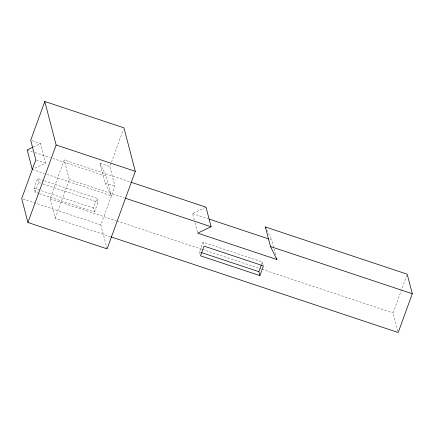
<?xml version="1.0" encoding="UTF-8"?>
<svg xmlns="http://www.w3.org/2000/svg" width="434" height="434" viewBox="0 0 434 434"><rect width="100%" height="100%" fill="white"/><g stroke="black" fill="none" stroke-linecap="round" stroke-linejoin="round"><path stroke-width="0.33" stroke-dasharray="2.17 1.63" d="M38.951 193.461L35.121 192.181L34.102 188.269L37.628 178.58L43.373 180.49M35.121 192.181L38.648 182.492L37.628 178.58M110.415 236.687L55.172 218.291L50.073 198.718L64.178 159.956L130.276 181.971M55.172 218.291L69.272 179.53L64.178 159.956M39.592 193.672L94.493 211.955L93.473 208.038L96.994 198.349L44.008 180.707M107.09 248.861L100.862 224.937L114.961 186.175L109.862 166.607L111.25 162.793M111.484 162.159L123.272 129.75M94.493 211.955L98.013 202.26L96.994 198.349M200.188 254.525L199.504 251.915L203.031 242.221L262.402 261.995L263.08 264.604M261.518 264.414L262.402 261.995M397.859 331.213L393.101 312.947L406.739 275.454M33.277 147.028L40.601 143.54L45.695 163.113L33.494 168.924M194.286 220.103L192.582 213.582L206.004 207.186M31.942 140.659L40.601 143.54M46.959 174.397L111.435 195.87L105.066 182.882L99.966 163.309L109.862 166.607M27.179 149.936L32.284 151.634M34.839 152.486L50.16 157.591M52.715 158.437L106.341 176.296L111.435 195.87M36.418 160.021L45.695 163.113M105.066 182.882L114.961 186.175M192.582 213.582L208.542 218.893M269.829 239.302L271.744 239.942L275.823 255.599M69.272 179.53L124.466 197.909M32.279 169.51L44.404 173.546M38.648 182.492L42.478 183.766M43.112 183.983L98.013 202.26M34.102 188.269L93.473 208.038M50.073 198.718L116.236 220.754M116.882 220.966L201.674 249.203M202.315 249.414L261.414 269.096M262.055 269.308L393.101 312.947M199.504 251.915L200.785 252.338M22.975 199.005L100.862 224.937M266.823 229.906L271.744 239.942M99.966 163.309L106.341 176.296M203.031 242.221L203.882 245.487M194.964 222.713L197.513 232.499"/><path stroke-width="0.65" d="M44.805 101.485L30.706 140.247L35.8 159.815L21.7 198.577L27.933 222.501L107.09 248.861L135.294 171.338L123.967 127.846L44.805 101.485L56.132 144.978L27.933 222.501M259.895 275.595L263.422 265.906L204.051 246.138L200.524 255.827L259.895 275.595L258.876 271.684L261.301 265.022M130.916 182.182L206.004 207.186L211.103 226.76L197.682 233.15L276.843 259.51L270.474 246.528L265.375 226.955L407.2 274.185L412.3 293.753L398.2 332.515L111.061 236.899M32.669 147.321L27.179 149.936L32.279 169.51M56.132 144.978L135.294 171.338M209.183 219.11L268.554 238.879M125.106 198.121L211.103 226.76M270.474 246.528L412.3 293.753M201.419 252.55L258.876 271.684M265.375 226.955L265.955 228.138M276.501 258.208L276.843 259.51"/></g></svg>
